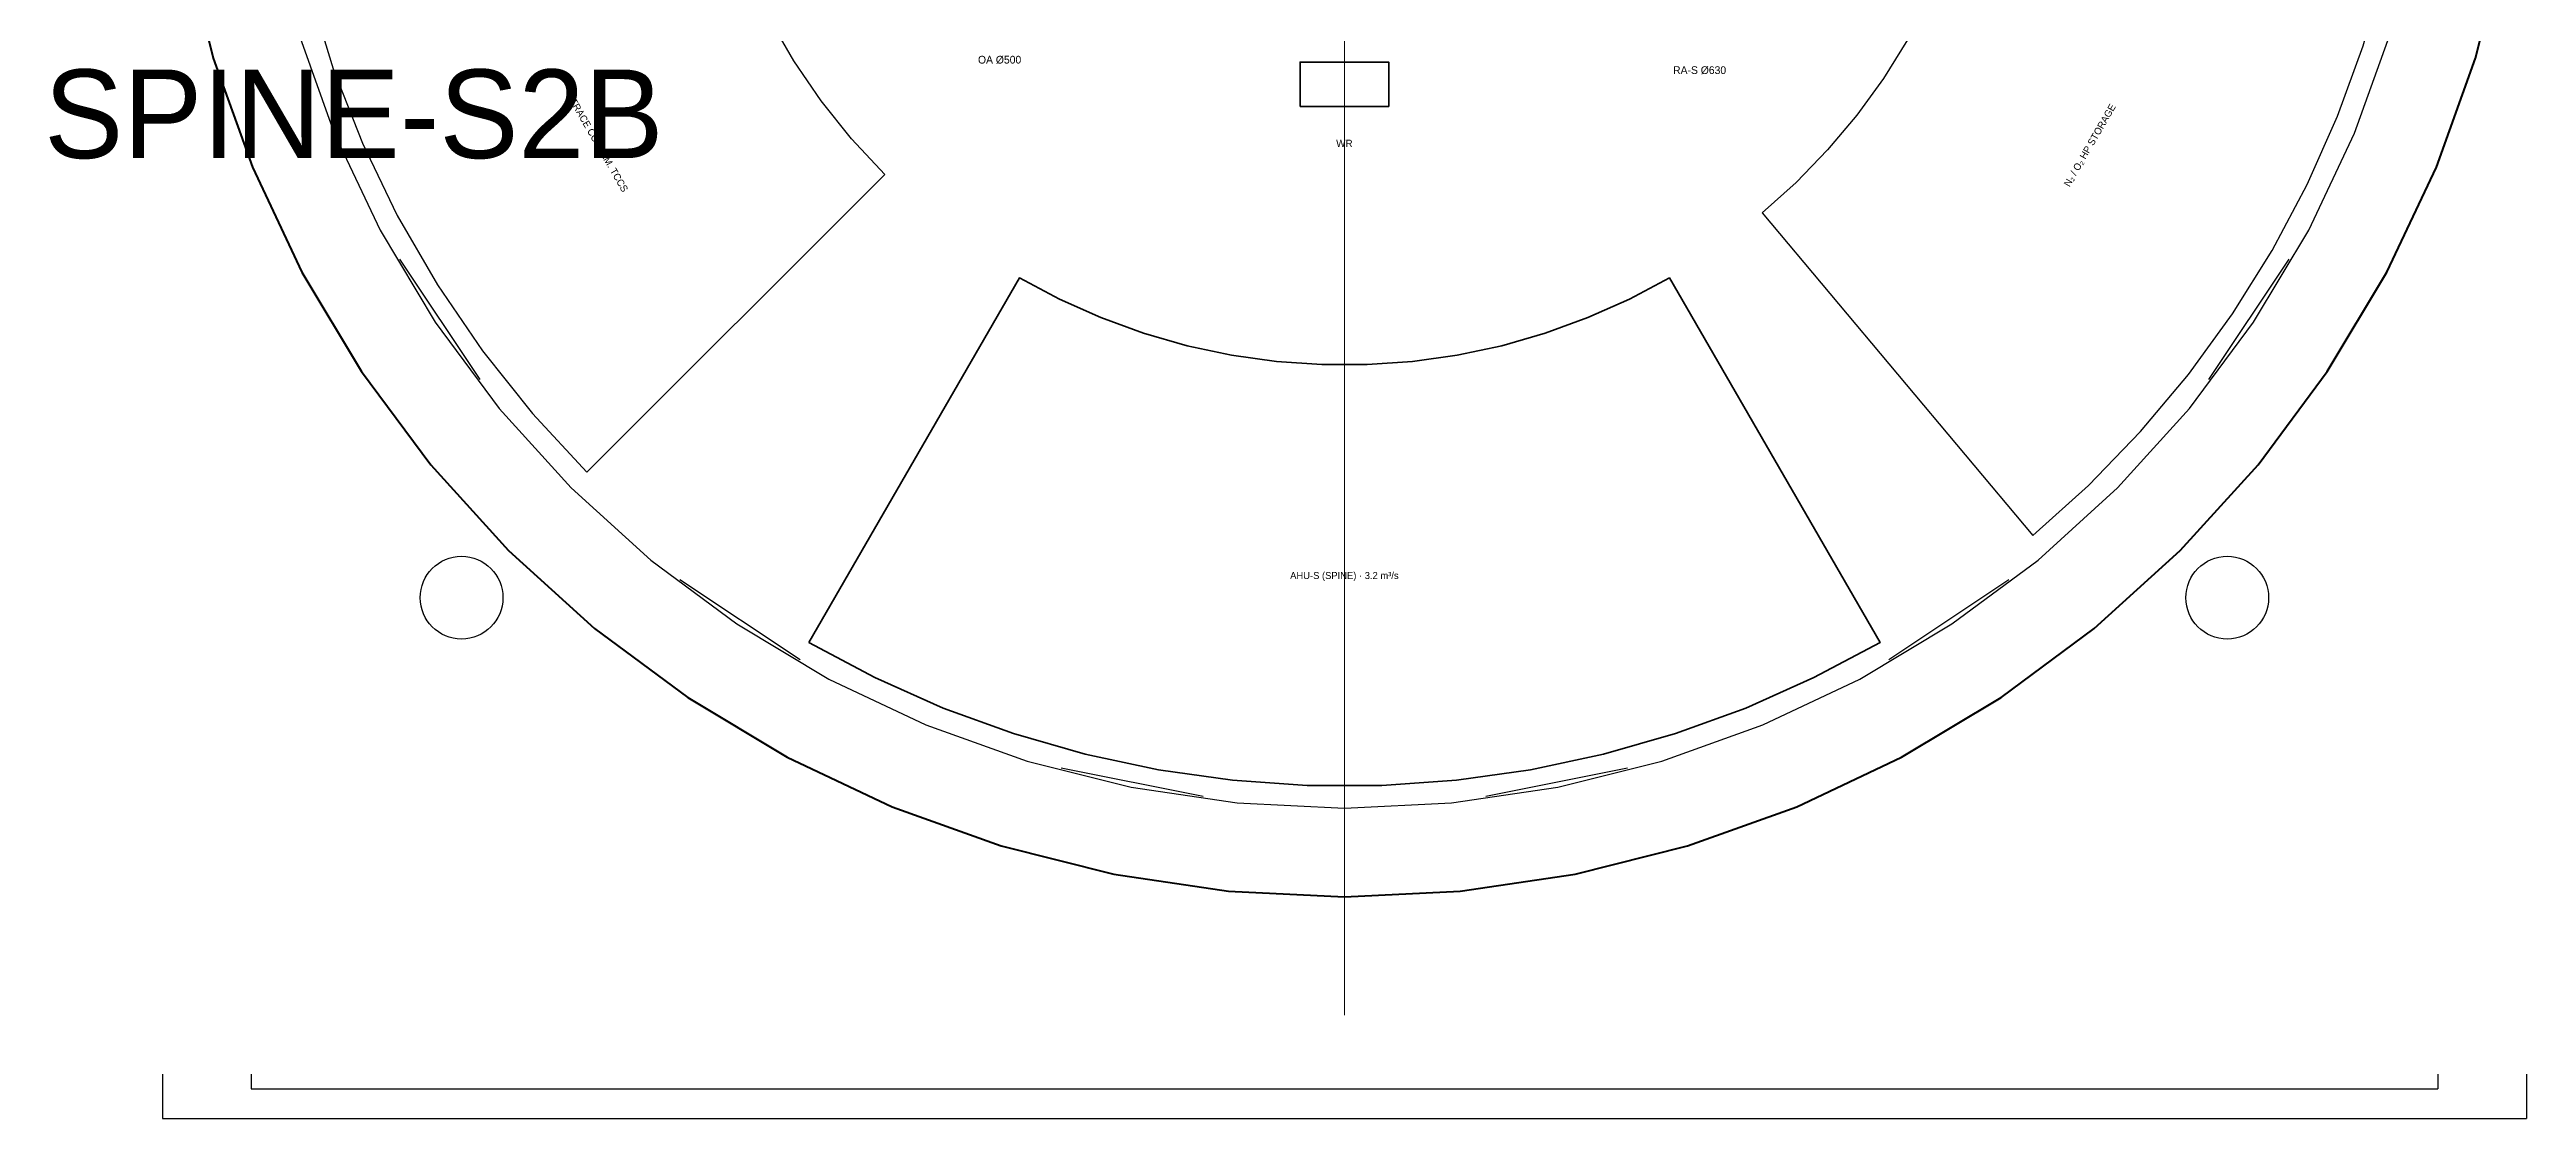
# Model space of a CAD drawing. Header units: millimetres. Extents: x 0 to 221000, y -9500 to 9035.
# Drawn here: x 67836 to 84600, y -9500 to -2265 of the extents above; entities that cross this region are included whole.
import ezdxf
from ezdxf.enums import TextEntityAlignment as Align

# ---------------------------------------------------------------- set-up
doc = ezdxf.new("R2010")
doc.units = ezdxf.units.MM
doc.linetypes.add('CENTER', pattern=[5.08, 3.175, -0.635, 0.635, -0.635])
for name, color, linetype, lineweight in [('A-ANNO-DIMS', 2, 'CONTINUOUS', 18), ('A-ANNO-NOTE', 7, 'CONTINUOUS', 18), ('A-ANNO-TEXT', 7, 'CONTINUOUS', 25), ('A-EQPM', 30, 'CONTINUOUS', 25), ('A-GLAZ', 5, 'CONTINUOUS', 25), ('A-GRID', 9, 'CENTER', 18), ('A-POCHE', 7, 'CONTINUOUS', 50), ('A-WALL-SHFT', 7, 'CONTINUOUS', 35), ('M-ANNO-TEXT', 7, 'CONTINUOUS', 25), ('M-HVAC-EQPM', 4, 'CONTINUOUS', 35)]:
    doc.layers.add(name, color=color, linetype=linetype, lineweight=lineweight)
doc.layers.add('A-VOID', color=7, linetype='CONTINUOUS')
doc.styles.add('OpenSansCondensed-Light', font='OpenSansCondensed-Light.ttf')
doc.dimstyles.new('EZDXF', dxfattribs={"dimtxt": 0.25, "dimasz": 0.175, "dimexe": 0.375, "dimexo": 0.125, "dimgap": 0.1, "dimtad": 1, "dimlfac": 100, "dimzin": 12, "dimdsep": 46, "dimtxsty": 'OpenSansCondensed-Light', "dimblk": 'ARCHTICK', "dimcen": 2.5, "dimazin": 3, "dimtfac": 0.5, "dimtmove": 2, "dimatfit": 3})

# ---------------------------------------------------------------- blocks, each defined once
blk = doc.blocks.new('_ARCHTICK')
at = {"color": 0, "linetype": 'BYBLOCK', "const_width": 0.15}
blk.add_lwpolyline([(-0.5, -0.5), (0.5, 0.5)], dxfattribs=at)

msp = doc.modelspace()

# ---------------------------------------------------------------- linework, layer by layer
at = {"layer": 'A-EQPM'}
for points in [[(81260.21017, -5553.82221), (81636.27319, -5215.21355), (81987.79998, -4851.1969), (82313.07796, -4463.5457), (82610.5224, -4054.14855), (82878.68418, -3625), (83116.25684, -3178.19081), (83322.08295, -2715.8978), (83495.15974, -2240.37321), (83634.64402, -1753.93374), (83739.85621, -1258.94929), (80933.15411, -764.05198), (80869.3012, -1064.45634), (80784.64867, -1359.67478), (80679.60896, -1648.26901), (80554.6938, -1928.83305), (80410.51178, -2200), (80247.76532, -2460.44878), (80067.24732, -2708.91049), (79869.83723, -2944.17467), (79656.49683, -3165.09512), (79428.26548, -3370.59555)], [(69597.03776, -1876.43808), (69756.84586, -2394.5232), (69954.92364, -2899.21718), (70190.1634, -3387.69755), (70461.24956, -3857.23255), (70766.6661, -4305.19635), (71104.70501, -4729.08373), (71473.47584, -5126.52416), (73488.73016, -3111.26984), (73264.92442, -2870.06461), (73059.76977, -2612.80882), (72874.41352, -2340.94114), (72709.89227, -2055.98196), (72567.12607, -1759.52491), (72446.91335, -1453.22787), (72349.92636, -1138.8038)]]:
    msp.add_lwpolyline(points, close=True, dxfattribs=at)
for centre in [(70624.9477, -5975.0523), (82575.0523, -5975.0523)]:
    msp.add_circle(centre, 280, dxfattribs=at)
at = {"layer": 'A-GLAZ'}
for p, q in [((70205.51482, -3684.42116), (70748.97516, -4497.76704)), ((82451.02484, -4497.76704), (82994.48518, -3684.42116)), ((72102.23296, -5851.02484), (72915.57884, -6394.48518)), ((80284.42116, -6394.48518), (81097.76704, -5851.02484)), ((74683.69536, -7126.86302), (75643.10223, -7317.70091)), ((77556.89777, -7317.70091), (78516.30464, -7126.86302))]:
    msp.add_line(p, q, dxfattribs=at)
at = {"layer": 'A-GRID'}
msp.add_line((76600, 0), (76600, -8800), dxfattribs=at)
at = {"layer": 'A-POCHE'}
msp.add_lwpolyline([(68753.71776, -1560.72258), (68944.47731, -2322.27742), (69208.96374, -3061.46746), (69544.62989, -3771.17389), (69948.2431, -4444.56186), (70415.91637, -5075.14627), (70943.14575, -5656.85425), (71524.85373, -6184.08363), (72155.43814, -6651.7569), (72828.82611, -7055.37011), (73538.53254, -7391.03626), (74277.72258, -7655.52269), (75039.27742, -7846.28224), (75815.86288, -7961.47781), (76600, -8000), (77384.13712, -7961.47781), (78160.72258, -7846.28224), (78922.27742, -7655.52269), (79661.46746, -7391.03626), (80371.17389, -7055.37011), (81044.56186, -6651.7569), (81675.14627, -6184.08363), (82256.85425, -5656.85425), (82784.08363, -5075.14627), (83251.7569, -4444.56186), (83655.37011, -3771.17389), (83991.03626, -3061.46746), (84255.52269, -2322.27742), (84446.28224, -1560.72258)], dxfattribs=at)
at = {"layer": 'A-VOID'}
msp.add_lwpolyline([(69518.64152, -2148.10661), (69763.29146, -2831.8574), (70073.78264, -3488.33585), (70447.12487, -4111.21972), (70879.72265, -4694.5103), (71367.40982, -5232.59018), (71905.4897, -5720.27735), (72488.78028, -6152.87513), (73111.66415, -6526.21736), (73768.1426, -6836.70854), (74451.89339, -7081.35848), (75156.33162, -7257.81107), (75874.67316, -7364.36698), (76600, -7400), (77325.32684, -7364.36698), (78043.66838, -7257.81107), (78748.10661, -7081.35848), (79431.8574, -6836.70854), (80088.33585, -6526.21736), (80711.21972, -6152.87513), (81294.5103, -5720.27735), (81832.59018, -5232.59018), (82320.27735, -4694.5103), (82752.87513, -4111.21972), (83126.21736, -3488.33585), (83436.70854, -2831.8574), (83681.35848, -2148.10661)], dxfattribs=at)
at = {"layer": 'A-WALL-SHFT'}
msp.add_lwpolyline([(76300, -2650), (76900, -2650), (76900, -2350), (76300, -2350)], close=True, dxfattribs=at)
at = {"layer": 'M-HVAC-EQPM'}
msp.add_lwpolyline([(72975, -6278.68418), (73421.80919, -6516.25684), (73884.1022, -6722.08295), (74359.62679, -6895.15974), (74846.06626, -7034.64402), (75341.05071, -7139.85621), (75842.16864, -7210.28374), (76346.97865, -7245.5835), (76853.02135, -7245.5835), (77357.83136, -7210.28374), (77858.94929, -7139.85621), (78353.93374, -7034.64402), (78840.37321, -6895.15974), (79315.8978, -6722.08295), (79778.19081, -6516.25684), (80225, -6278.68418), (78800, -3810.51178), (78528.83305, -3954.6938), (78248.26901, -4079.60896), (77959.67478, -4184.64867), (77664.45634, -4269.3012), (77364.05198, -4333.15411), (77059.92524, -4375.89634), (76753.55779, -4397.31964), (76446.44221, -4397.31964), (76140.07476, -4375.89634), (75835.94802, -4333.15411), (75535.54366, -4269.3012), (75240.32522, -4184.64867), (74951.73099, -4079.60896), (74671.16695, -3954.6938), (74400, -3810.51178)], close=True, dxfattribs=at)

# ---------------------------------------------------------------- texts
at = {"layer": 'A-ANNO-NOTE'}
for s, rotation, p in [('TRACE CONTAM. TCCS', -60, (71555.40202, -2912.5)), ('N₂ / O₂ HP STORAGE', 60, (81644.59798, -2912.5))]:
    msp.add_text(s, height=47.5, rotation=rotation, dxfattribs=at).set_placement(p, align=Align.MIDDLE_CENTER)
for s, height, p in [('WR', 50, (76600, -2900)), ('AHU-S (SPINE) · 3.2 m³/s', 47.5, (76600, -5825))]:
    msp.add_text(s, height=height, dxfattribs=at).set_placement(p, align=Align.MIDDLE_CENTER)
at = {"layer": 'A-ANNO-TEXT'}
msp.add_text('SPINE-S2B', height=600, dxfattribs=at).set_placement((67800, -3000))
at = {"layer": 'M-ANNO-TEXT'}
for s, p in [('OA Ø500', (74266.54762, -2333.45238)), ('RA-S Ø630', (79004.16306, -2404.16306))]:
    msp.add_text(s, height=52.5, dxfattribs=at).set_placement(p, align=Align.MIDDLE_CENTER)

# ---------------------------------------------------------------- dimensions: what is measured, and where the dimension line sits
at = {"layer": 'A-ANNO-DIMS'}
for base, p1, p2 in [((68600, -9500), (68600, -9200), (84600, -9200)), ((69200, -9300), (69200, -9200), (84000, -9200))]:
    msp.add_linear_dim(base=base, p1=p1, p2=p2, dimstyle='EZDXF', dxfattribs=at).render()

doc.saveas('drawing.dxf')
